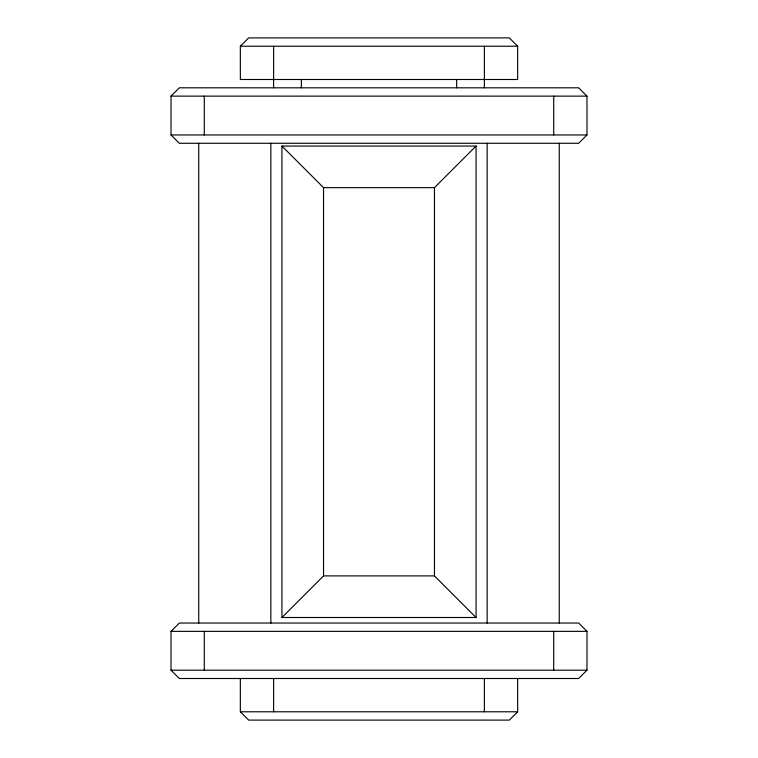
<?xml version="1.0" encoding="UTF-8"?>
<svg xmlns="http://www.w3.org/2000/svg" width="758" height="758" viewBox="0 0 758 758"><rect width="100%" height="100%" fill="white"/><g stroke="black" fill="none" stroke-linecap="round" stroke-linejoin="round"><path stroke-width="1.14" d="M171.014 96.133L179.333 87.814L578.667 87.814L586.986 96.133L586.986 134.962L578.667 143.281L179.333 143.281L171.014 134.962L171.014 96.133L586.986 96.133M240.343 46.219L248.662 37.9L509.338 37.9L517.657 46.219L517.657 79.495L240.343 79.495L240.343 46.219L517.657 46.219M476.062 617.495L434.467 575.89L434.467 187.652L476.062 146.057L281.938 146.057L281.938 617.495L476.062 617.495L476.062 146.057M171.014 631.357L179.333 623.038L578.667 623.038L586.986 631.357L586.986 670.186L578.667 678.505L179.333 678.505L171.014 670.186L171.014 631.357L586.986 631.357M281.938 617.495L323.533 575.89L323.533 187.652L281.938 146.057M517.657 678.505L517.657 711.781L509.338 720.1L248.662 720.1L240.343 711.781L240.343 678.505M171.014 134.962L586.986 134.962M323.533 187.652L434.467 187.652M323.533 575.89L434.467 575.89M171.014 670.186L586.986 670.186M240.343 711.781L517.657 711.781M559.252 143.281L559.252 623.038M553.71 96.133L553.71 134.962M553.71 631.357L553.71 670.186M487.157 143.281L487.157 623.038M484.381 46.219L484.381 87.814M484.381 678.505L484.381 711.781M456.648 79.495L456.648 87.814M301.352 79.495L301.352 87.814M273.619 46.219L273.619 87.814M273.619 678.505L273.619 711.781M270.843 143.281L270.843 623.038M204.29 96.133L204.29 134.962M204.29 631.357L204.29 670.186M198.748 143.281L198.748 623.038"/></g></svg>
